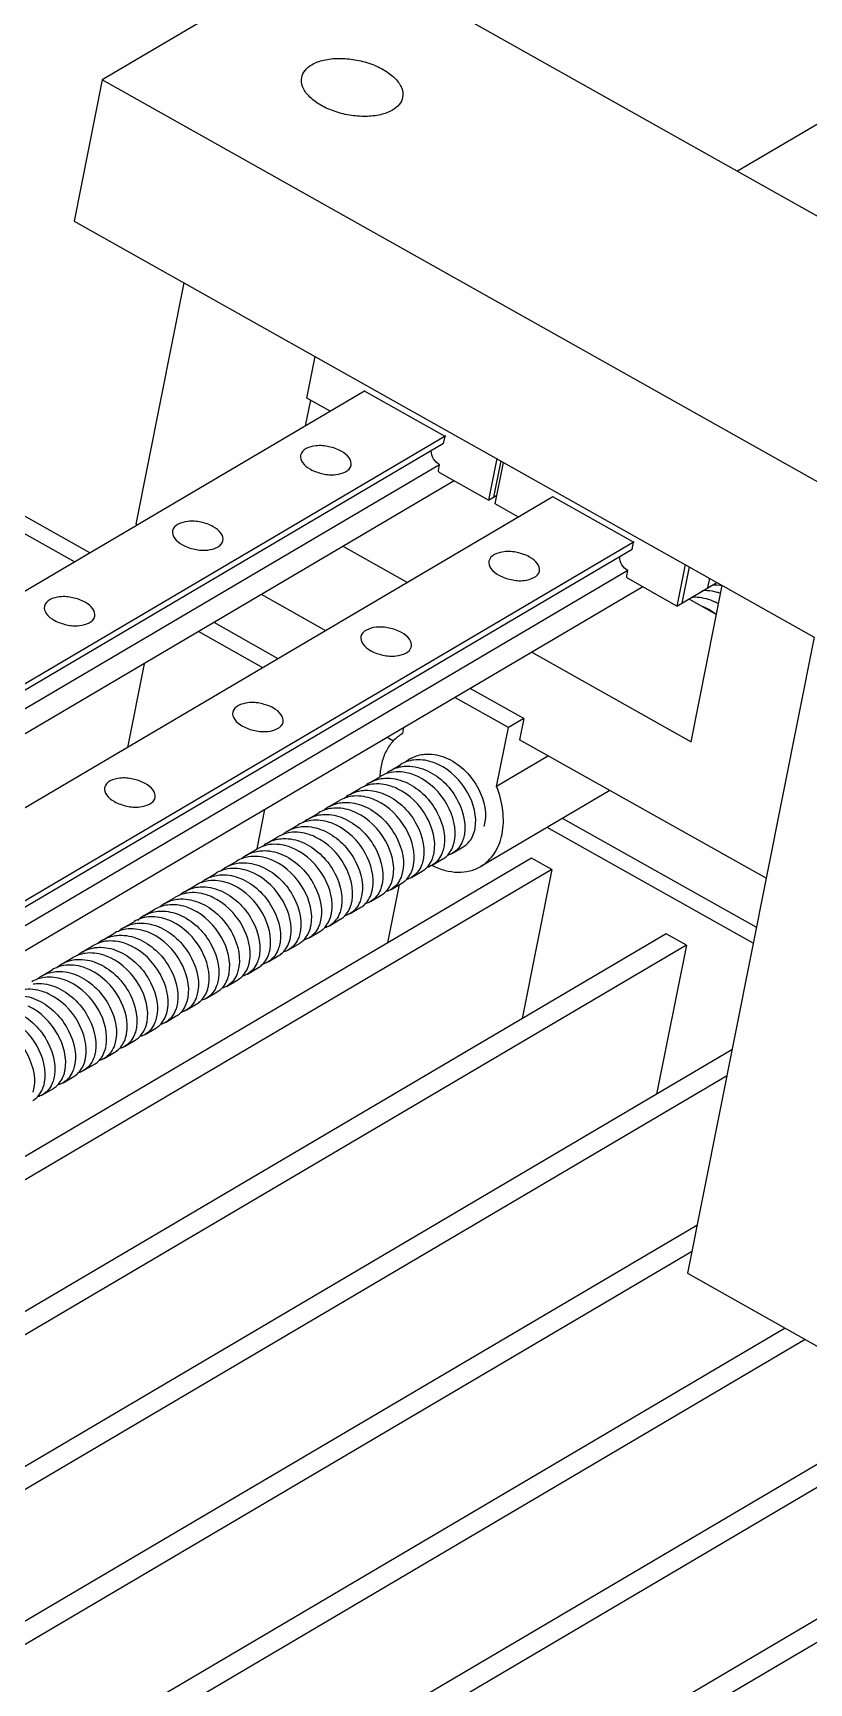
# Model space of a CAD drawing. Header units: inches. Extents: x -8900 to -5053, y -1814 to -15.
# Drawn here: x -5611 to -5497.8, y -384.9 to -144.1 of the extents above; entities that cross this region are included whole.
import ezdxf

# ---------------------------------------------------------------- set-up
doc = ezdxf.new("R2010")
doc.units = ezdxf.units.IN
doc.header["$LTSCALE"] = 2
doc.header["$MEASUREMENT"] = 0
doc.layers.add('02___PRT_ALL_AXES', color=7, linetype='Continuous')

msp = doc.modelspace()

# ---------------------------------------------------------------- linework, layer by layer
at = {"color": 7, "linetype": 'Continuous'}
for p, q in [((-5379.87, -88.6), (-5508.25, -164.29)), ((-5602.68, -219.96), (-5782.16, -119.02)), ((-5604.92, -221.28), (-5781.46, -122)), ((-5567.24, -131.11), (-5600.87, -150.94)), ((-5567.24, -131.11), (-5439.74, -202.82)), ((-5600.87, -150.94), (-5604.98, -171.57)), ((-5473.37, -222.65), (-5600.87, -150.94)), ((-5604.98, -171.57), (-5497.09, -232.25)), ((-5595.94, -215.79), (-5588.94, -180.59)), ((-5571.04, -197.39), (-5569.84, -191.33)), ((-5562.66, -196.37), (-5731.08, -295.67)), ((-5567.64, -199.3), (-5571.04, -197.39)), ((-5550.89, -202.99), (-5562.66, -196.37)), ((-5570.53, -197.68), (-5571.28, -201.45)), ((-5551.1, -204.02), (-5719.52, -303.32)), ((-5550.76, -202.91), (-5719.31, -302.29)), ((-5551.1, -204.02), (-5550.89, -202.99)), ((-5543.36, -206.22), (-5544.56, -212.28)), ((-5542.76, -206.56), (-5543.81, -211.84)), ((-5543.58, -212.83), (-5542.38, -206.78)), ((-5551.71, -207.11), (-5720.13, -306.41)), ((-5551.87, -207.89), (-5551.71, -207.11)), ((-5544.56, -212.28), (-5551.67, -208.28)), ((-5549.55, -209.48), (-5720.95, -310.54)), ((-5535.2, -211.81), (-5703.62, -311.11)), ((-5544.56, -212.28), (-5543.33, -211.55)), ((-5523.43, -218.43), (-5535.2, -211.81)), ((-5540.18, -214.75), (-5543.58, -212.83)), ((-5595.76, -215.89), (-5595.94, -215.79)), ((-5523.3, -218.36), (-5691.85, -317.73)), ((-5565.72, -219.02), (-5556.35, -224.29)), ((-5523.63, -219.46), (-5523.43, -218.43)), ((-5523.63, -219.46), (-5692.05, -318.76)), ((-5524.25, -222.56), (-5692.67, -321.86)), ((-5524.4, -223.33), (-5524.25, -222.56)), ((-5517.1, -227.73), (-5524.21, -223.73)), ((-5515.89, -221.67), (-5517.1, -227.73)), ((-5515.3, -222), (-5516.35, -227.29)), ((-5512.33, -223.67), (-5512.62, -225.08)), ((-5522.08, -224.92), (-5693.49, -325.99)), ((-5568.3, -231.33), (-5577.67, -226.06)), ((-5517.1, -227.73), (-5511.25, -224.28)), ((-5515.02, -247.53), (-5510.48, -224.72)), ((-5515.34, -226.69), (-5511.32, -228.95)), ((-5575.22, -235.41), (-5584.58, -230.14)), ((-5577.46, -236.73), (-5586.83, -231.46)), ((-5497.09, -232.25), (-5515.56, -325.09)), ((-5538.26, -234.46), (-5515.02, -247.53)), ((-5594.79, -236.15), (-5597.22, -248.38)), ((-5539.42, -244.13), (-5547.22, -239.75)), ((-5539.42, -244.13), (-5541.66, -245.45)), ((-5539.42, -244.13), (-5540.04, -247.23)), ((-5558.42, -247.43), (-5559.36, -246.9)), ((-5556.97, -245.67), (-5557.12, -245.58)), ((-5504.09, -267.44), (-5540.04, -247.23)), ((-5577.21, -257.42), (-5578.35, -263.15)), ((-5505.52, -274.6), (-5533.79, -258.71)), ((-5505.98, -276.93), (-5536.03, -260.03)), ((-5538.27, -264.5), (-5672.96, -343.92)), ((-5535.32, -266.16), (-5538.27, -264.5)), ((-5535.32, -266.16), (-5673.73, -347.76)), ((-5535.32, -266.16), (-5539.65, -287.92)), ((-5557.58, -268.38), (-5559.27, -276.89)), ((-5518.65, -275.54), (-5678.06, -369.52)), ((-5515.71, -277.19), (-5518.65, -275.54)), ((-5515.71, -277.19), (-5678.82, -373.36)), ((-5515.71, -277.19), (-5520.04, -298.95)), ((-5606.77, -279.97), (-5606.74, -279.95)), ((-5509.08, -292.49), (-5683.15, -395.13)), ((-5509.84, -296.33), (-5683.92, -398.97)), ((-5440.19, -319.66), (-5698.44, -471.93)), ((-5514.17, -318.09), (-5688.25, -420.73)), ((-5437.24, -321.32), (-5699.2, -475.77)), ((-5514.94, -321.93), (-5689.01, -424.57)), ((-5515.56, -325.09), (-5495.95, -336.12)), ((-5420.57, -330.7), (-5695.07, -492.54)), ((-5501.31, -333.1), (-5693.34, -446.33)), ((-5417.63, -332.35), (-5692.12, -494.19)), ((-5498.37, -334.76), (-5694.11, -450.17))]:
    msp.add_line(p, q, dxfattribs=at)
for centre, radius, start, end in [((-5512.93, -231.11), 5.63, 87.0067, 94.7342), ((-5516.43, -235.1), 7.93, 64.5322, 66.319), ((-5516.67, -235.58), 8.46, 58.5334, 64.4809), ((-5517.09, -236.27), 9.27, 51.5679, 58.5372), ((-5515.2, -234.65), 8.36, 59.8954, 64.5017), ((-5553.5, -254.11), 4.78, 120.5739, 131.0447), ((-5556.5, -255.85), 4.75, 120.5643, 130.0262), ((-5559.47, -257.63), 4.78, 120.5731, 131.593), ((-5559.38, -258), 5.16, 98.5344, 99.4088), ((-5565.45, -261.16), 4.78, 120.5754, 131.0448), ((-5562.46, -259.39), 4.78, 120.578, 131.0462), ((-5568.44, -262.92), 4.78, 120.5698, 131.0941), ((-5574.42, -266.44), 4.78, 120.5768, 131.0491), ((-5571.43, -264.68), 4.78, 120.5811, 131.0429), ((-5554.46, -261.07), 5.02, 343.5339, 349.6111), ((-5551.47, -259.3), 5.03, 343.5524, 349.7263), ((-5577.41, -268.2), 4.77, 120.5815, 131.3075), ((-5557.49, -262.82), 5.07, 344.2628, 349.7915), ((-5580.4, -269.96), 4.77, 120.5631, 130.7903), ((-5560.44, -264.59), 5.03, 343.6267, 349.7351), ((-5586.38, -273.49), 4.78, 120.5854, 131.4619), ((-5583.39, -271.73), 4.78, 120.5765, 131.0539), ((-5566.39, -268.12), 5, 343.0497, 349.5861), ((-5563.44, -266.35), 5.04, 343.8072, 349.6775), ((-5589.36, -275.26), 4.78, 120.5613, 131.0309), ((-5569.42, -269.88), 5.04, 343.7071, 349.7442), ((-5595.25, -279.15), 5.16, 98.5976, 99.4202), ((-5592.31, -277.07), 4.85, 131.2437, 134.083), ((-5592.36, -277.01), 4.77, 120.596, 131.2477), ((-5575.36, -273.41), 5, 343.0198, 349.5893), ((-5572.42, -271.63), 5.05, 344.0573, 349.7434), ((-5598.33, -280.54), 4.78, 120.567, 131.0379), ((-5595.34, -278.78), 4.78, 120.5856, 131.6154), ((-5578.41, -275.16), 5.06, 344.1768, 349.7908), ((-5601.32, -282.3), 4.78, 120.5917, 131.5286), ((-5601.23, -282.68), 5.16, 98.4223, 99.3903), ((-5581.4, -276.92), 5.07, 344.2829, 349.8082), ((-5604.31, -284.06), 4.77, 120.9365, 130.9418), ((-5587.36, -280.45), 5.05, 343.9876, 349.7435), ((-5584.35, -278.69), 5.03, 343.591, 349.6458), ((-5607.3, -285.83), 4.78, 120.5721, 131.0432), ((-5590.35, -282.21), 5.05, 344.0365, 349.7852), ((-5593.32, -283.98), 5.03, 343.5411, 349.6307), ((-5599.27, -287.51), 5, 343.1287, 349.5208), ((-5596.32, -285.73), 5.04, 343.8833, 349.719), ((-5602.26, -289.27), 5.01, 343.1316, 349.577), ((-5608.25, -292.79), 5.02, 343.426, 349.5862), ((-5605.27, -291.03), 5.03, 343.5259, 349.7231), ((-5611.23, -294.56), 5, 343.0956, 349.5812), ((-5614.26, -296.31), 5.05, 343.9824, 349.7201)]:
    msp.add_arc(centre, radius, start, end, dxfattribs=at)
for points, knots in [([(-5551.71, -207.11), (-5552.07, -206.91), (-5552.65, -206.3), (-5552.91, -205.48), (-5552.91, -205.08)], [0, 0, 0, 0, 0.50022, 1, 1, 1, 1]), ([(-5551.67, -208.28), (-5551.74, -208.24), (-5551.85, -208.12), (-5551.88, -207.96), (-5551.87, -207.89)], [0, 0, 0, 0, 0.509778, 1, 1, 1, 1]), ([(-5524.25, -222.56), (-5524.6, -222.36), (-5525.19, -221.74), (-5525.44, -220.93), (-5525.45, -220.52)], [0, 0, 0, 0, 0.50022, 1, 1, 1, 1]), ([(-5524.21, -223.73), (-5524.28, -223.69), (-5524.39, -223.57), (-5524.42, -223.41), (-5524.4, -223.33)], [0, 0, 0, 0, 0.509778, 1, 1, 1, 1]), ([(-5510.72, -225.89), (-5510.88, -225.83), (-5511.5, -225.63), (-5512.15, -225.51), (-5512.64, -225.49)], [0, 0, 0, 0, 0.257435, 1, 1, 1, 1]), ([(-5514.98, -226.43), (-5514.7, -226.4), (-5513.54, -226.39), (-5512.4, -226.73), (-5511.6, -227.1)], [0, 0, 0, 0, 0.238887, 1, 1, 1, 1]), ([(-5551.88, -250.85), (-5552.18, -250.71), (-5553.32, -250.25), (-5554.61, -250.08), (-5555.51, -250.2)], [0, 0, 0, 0, 0.264472, 1, 1, 1, 1]), ([(-5554.09, -249.37), (-5553.8, -249.33), (-5552.55, -249.26), (-5551.31, -249.61), (-5550.46, -250.01)], [0, 0, 0, 0, 0.238299, 1, 1, 1, 1]), ([(-5550.46, -250.01), (-5548.58, -250.91), (-5545.64, -253.88), (-5544.71, -258.12), (-5545.23, -259.89)], [0, 0, 0, 0, 0.530449, 1, 1, 1, 1]), ([(-5554.87, -252.61), (-5555.19, -252.46), (-5556.42, -251.97), (-5557.81, -251.83), (-5558.76, -252.01)], [0, 0, 0, 0, 0.265671, 1, 1, 1, 1]), ([(-5557.34, -251.17), (-5557.03, -251.11), (-5555.71, -250.99), (-5554.36, -251.34), (-5553.45, -251.78)], [0, 0, 0, 0, 0.23779, 1, 1, 1, 1]), ([(-5549.52, -261.97), (-5549.19, -260.21), (-5550.25, -256.26), (-5553.09, -253.46), (-5554.87, -252.61)], [0, 0, 0, 0, 0.475631, 1, 1, 1, 1]), ([(-5553.45, -251.78), (-5551.57, -252.67), (-5548.63, -255.64), (-5547.69, -259.89), (-5548.22, -261.65)], [0, 0, 0, 0, 0.53055, 1, 1, 1, 1]), ([(-5546.52, -260.2), (-5546.2, -258.44), (-5547.26, -254.49), (-5550.1, -251.7), (-5551.88, -250.85)], [0, 0, 0, 0, 0.475817, 1, 1, 1, 1]), ([(-5563.06, -254.65), (-5562.77, -254.61), (-5561.52, -254.55), (-5560.28, -254.9), (-5559.43, -255.3)], [0, 0, 0, 0, 0.23829, 1, 1, 1, 1]), ([(-5557.86, -254.38), (-5558.16, -254.23), (-5559.33, -253.76), (-5560.65, -253.6), (-5561.57, -253.74)], [0, 0, 0, 0, 0.264833, 1, 1, 1, 1]), ([(-5560.15, -252.9), (-5559.85, -252.86), (-5558.58, -252.78), (-5557.31, -253.12), (-5556.44, -253.54)], [0, 0, 0, 0, 0.238122, 1, 1, 1, 1]), ([(-5552.5, -263.72), (-5552.18, -261.96), (-5553.24, -258.01), (-5556.08, -255.22), (-5557.86, -254.38)], [0, 0, 0, 0, 0.475831, 1, 1, 1, 1]), ([(-5556.44, -253.54), (-5554.57, -254.43), (-5551.64, -257.38), (-5550.69, -261.59), (-5551.19, -263.36)], [0, 0, 0, 0, 0.529786, 1, 1, 1, 1]), ([(-5563.84, -257.9), (-5564.13, -257.76), (-5565.28, -257.29), (-5566.57, -257.13), (-5567.47, -257.25)], [0, 0, 0, 0, 0.264502, 1, 1, 1, 1]), ([(-5566.05, -256.42), (-5565.76, -256.38), (-5564.51, -256.31), (-5563.27, -256.66), (-5562.42, -257.06)], [0, 0, 0, 0, 0.23828, 1, 1, 1, 1]), ([(-5560.85, -256.14), (-5561.14, -256), (-5562.29, -255.53), (-5563.58, -255.37), (-5564.48, -255.49)], [0, 0, 0, 0, 0.264498, 1, 1, 1, 1]), ([(-5562.42, -257.06), (-5560.54, -257.96), (-5557.61, -260.92), (-5556.66, -265.15), (-5557.18, -266.92)], [0, 0, 0, 0, 0.530256, 1, 1, 1, 1]), ([(-5555.49, -265.49), (-5555.17, -263.73), (-5556.23, -259.78), (-5559.07, -256.99), (-5560.85, -256.14)], [0, 0, 0, 0, 0.475817, 1, 1, 1, 1]), ([(-5559.43, -255.3), (-5557.55, -256.2), (-5554.61, -259.16), (-5553.67, -263.4), (-5554.2, -265.17)], [0, 0, 0, 0, 0.530383, 1, 1, 1, 1]), ([(-5572.04, -259.94), (-5571.75, -259.9), (-5570.5, -259.84), (-5569.25, -260.18), (-5568.39, -260.59)], [0, 0, 0, 0, 0.238272, 1, 1, 1, 1]), ([(-5566.82, -259.66), (-5567.12, -259.52), (-5568.25, -259.06), (-5569.52, -258.9), (-5570.41, -259.01)], [0, 0, 0, 0, 0.264282, 1, 1, 1, 1]), ([(-5568.99, -258.17), (-5568.7, -258.13), (-5567.47, -258.08), (-5566.25, -258.43), (-5565.41, -258.83)], [0, 0, 0, 0, 0.238387, 1, 1, 1, 1]), ([(-5561.47, -269.03), (-5561.15, -267.26), (-5562.2, -263.31), (-5565.04, -260.51), (-5566.82, -259.66)], [0, 0, 0, 0, 0.475677, 1, 1, 1, 1]), ([(-5565.41, -258.83), (-5563.52, -259.73), (-5560.57, -262.71), (-5559.65, -266.98), (-5560.19, -268.74)], [0, 0, 0, 0, 0.530965, 1, 1, 1, 1]), ([(-5558.48, -267.25), (-5558.16, -265.49), (-5559.22, -261.54), (-5562.06, -258.75), (-5563.84, -257.9)], [0, 0, 0, 0, 0.475714, 1, 1, 1, 1]), ([(-5575.02, -261.7), (-5574.72, -261.66), (-5573.48, -261.6), (-5572.24, -261.94), (-5571.38, -262.35)], [0, 0, 0, 0, 0.238279, 1, 1, 1, 1]), ([(-5569.81, -261.43), (-5570.11, -261.28), (-5571.26, -260.82), (-5572.55, -260.65), (-5573.46, -260.78)], [0, 0, 0, 0, 0.264545, 1, 1, 1, 1]), ([(-5571.38, -262.35), (-5569.51, -263.24), (-5566.58, -266.2), (-5565.63, -270.42), (-5566.14, -272.18)], [0, 0, 0, 0, 0.529986, 1, 1, 1, 1]), ([(-5564.46, -270.77), (-5564.14, -269.01), (-5565.2, -265.07), (-5568.03, -262.27), (-5569.81, -261.43)], [0, 0, 0, 0, 0.47582, 1, 1, 1, 1]), ([(-5568.39, -260.59), (-5566.52, -261.48), (-5563.58, -264.45), (-5562.64, -268.68), (-5563.16, -270.45)], [0, 0, 0, 0, 0.530309, 1, 1, 1, 1]), ([(-5548.22, -261.65), (-5548.26, -261.78), (-5548.42, -262.25), (-5548.66, -262.7), (-5548.89, -262.99)], [0, 0, 0, 0, 0.261057, 1, 1, 1, 1]), ([(-5548.23, -262.87), (-5548.05, -262.76), (-5547.32, -262.22), (-5546.84, -261.38), (-5546.65, -260.73)], [0, 0, 0, 0, 0.23978, 1, 1, 1, 1]), ([(-5575.79, -264.95), (-5576.1, -264.8), (-5577.28, -264.33), (-5578.61, -264.17), (-5579.54, -264.32)], [0, 0, 0, 0, 0.265015, 1, 1, 1, 1]), ([(-5578.16, -263.49), (-5577.85, -263.44), (-5576.56, -263.34), (-5575.26, -263.69), (-5574.37, -264.11)], [0, 0, 0, 0, 0.237989, 1, 1, 1, 1]), ([(-5572.8, -263.19), (-5573.1, -263.05), (-5574.25, -262.58), (-5575.53, -262.42), (-5576.44, -262.54)], [0, 0, 0, 0, 0.264503, 1, 1, 1, 1]), ([(-5574.37, -264.11), (-5572.48, -265.01), (-5569.54, -267.99), (-5568.61, -272.26), (-5569.16, -274.03)], [0, 0, 0, 0, 0.530992, 1, 1, 1, 1]), ([(-5567.45, -272.53), (-5567.13, -270.77), (-5568.19, -266.83), (-5571.02, -264.04), (-5572.8, -263.19)], [0, 0, 0, 0, 0.475797, 1, 1, 1, 1]), ([(-5554.21, -266.39), (-5554.02, -266.28), (-5553.27, -265.73), (-5552.8, -264.87), (-5552.61, -264.19)], [0, 0, 0, 0, 0.239435, 1, 1, 1, 1]), ([(-5551.19, -263.36), (-5551.23, -263.48), (-5551.38, -263.96), (-5551.62, -264.41), (-5551.84, -264.7)], [0, 0, 0, 0, 0.26113, 1, 1, 1, 1]), ([(-5551.22, -264.63), (-5551.03, -264.52), (-5550.3, -263.99), (-5549.83, -263.15), (-5549.64, -262.49)], [0, 0, 0, 0, 0.239812, 1, 1, 1, 1]), ([(-5583.98, -266.99), (-5583.69, -266.95), (-5582.45, -266.89), (-5581.2, -267.23), (-5580.35, -267.64)], [0, 0, 0, 0, 0.238286, 1, 1, 1, 1]), ([(-5578.78, -266.71), (-5579.09, -266.57), (-5580.28, -266.09), (-5581.63, -265.93), (-5582.56, -266.09)], [0, 0, 0, 0, 0.265164, 1, 1, 1, 1]), ([(-5581.14, -265.25), (-5580.84, -265.2), (-5579.55, -265.1), (-5578.25, -265.45), (-5577.36, -265.88)], [0, 0, 0, 0, 0.237964, 1, 1, 1, 1]), ([(-5573.42, -276.05), (-5573.11, -274.29), (-5574.17, -270.35), (-5577, -267.56), (-5578.78, -266.71)], [0, 0, 0, 0, 0.475868, 1, 1, 1, 1]), ([(-5577.36, -265.88), (-5575.49, -266.77), (-5572.56, -269.72), (-5571.61, -273.93), (-5572.12, -275.7)], [0, 0, 0, 0, 0.529839, 1, 1, 1, 1]), ([(-5570.44, -274.31), (-5570.11, -272.55), (-5571.17, -268.6), (-5574.01, -265.8), (-5575.79, -264.95)], [0, 0, 0, 0, 0.475681, 1, 1, 1, 1]), ([(-5557.18, -266.92), (-5557.22, -267.04), (-5557.38, -267.52), (-5557.62, -267.96), (-5557.84, -268.26)], [0, 0, 0, 0, 0.261069, 1, 1, 1, 1]), ([(-5557.2, -268.16), (-5557.01, -268.05), (-5556.28, -267.51), (-5555.81, -266.67), (-5555.61, -266.01)], [0, 0, 0, 0, 0.239746, 1, 1, 1, 1]), ([(-5554.2, -265.17), (-5554.23, -265.3), (-5554.4, -265.79), (-5554.65, -266.24), (-5554.89, -266.54)], [0, 0, 0, 0, 0.261386, 1, 1, 1, 1]), ([(-5584.76, -270.24), (-5585.06, -270.09), (-5586.24, -269.62), (-5587.57, -269.46), (-5588.49, -269.6)], [0, 0, 0, 0, 0.264938, 1, 1, 1, 1]), ([(-5587.12, -268.77), (-5586.82, -268.72), (-5585.53, -268.63), (-5584.23, -268.98), (-5583.34, -269.4)], [0, 0, 0, 0, 0.237983, 1, 1, 1, 1]), ([(-5581.77, -268.47), (-5582.07, -268.33), (-5583.21, -267.87), (-5584.5, -267.7), (-5585.4, -267.83)], [0, 0, 0, 0, 0.26449, 1, 1, 1, 1]), ([(-5583.34, -269.4), (-5581.46, -270.3), (-5578.52, -273.26), (-5577.59, -277.5), (-5578.11, -279.27)], [0, 0, 0, 0, 0.530455, 1, 1, 1, 1]), ([(-5576.41, -277.81), (-5576.1, -276.06), (-5577.16, -272.11), (-5579.99, -269.32), (-5581.77, -268.47)], [0, 0, 0, 0, 0.475878, 1, 1, 1, 1]), ([(-5580.35, -267.64), (-5578.48, -268.53), (-5575.56, -271.47), (-5574.6, -275.69), (-5575.1, -277.45)], [0, 0, 0, 0, 0.52974, 1, 1, 1, 1]), ([(-5563.18, -271.68), (-5562.99, -271.57), (-5562.27, -271.05), (-5561.8, -270.22), (-5561.61, -269.58)], [0, 0, 0, 0, 0.240059, 1, 1, 1, 1]), ([(-5560.19, -268.74), (-5560.23, -268.87), (-5560.39, -269.34), (-5560.64, -269.78), (-5560.87, -270.07)], [0, 0, 0, 0, 0.261032, 1, 1, 1, 1]), ([(-5560.19, -269.92), (-5560, -269.81), (-5559.26, -269.27), (-5558.79, -268.42), (-5558.6, -267.76)], [0, 0, 0, 0, 0.239677, 1, 1, 1, 1]), ([(-5587.75, -272), (-5588.04, -271.86), (-5589.19, -271.39), (-5590.48, -271.23), (-5591.38, -271.35)], [0, 0, 0, 0, 0.264485, 1, 1, 1, 1]), ([(-5589.96, -270.51), (-5589.67, -270.47), (-5588.42, -270.41), (-5587.18, -270.76), (-5586.33, -271.16)], [0, 0, 0, 0, 0.238286, 1, 1, 1, 1]), ([(-5582.39, -281.35), (-5582.07, -279.59), (-5583.13, -275.64), (-5585.97, -272.85), (-5587.75, -272)], [0, 0, 0, 0, 0.475817, 1, 1, 1, 1]), ([(-5586.33, -271.16), (-5584.45, -272.05), (-5581.53, -275.01), (-5580.58, -279.23), (-5581.09, -281)], [0, 0, 0, 0, 0.530035, 1, 1, 1, 1]), ([(-5579.41, -279.59), (-5579.08, -277.83), (-5580.14, -273.88), (-5582.98, -271.09), (-5584.76, -270.24)], [0, 0, 0, 0, 0.4757, 1, 1, 1, 1]), ([(-5566.17, -273.44), (-5565.98, -273.33), (-5565.25, -272.79), (-5564.77, -271.95), (-5564.58, -271.29)], [0, 0, 0, 0, 0.239708, 1, 1, 1, 1]), ([(-5563.16, -270.45), (-5563.2, -270.58), (-5563.36, -271.07), (-5563.62, -271.52), (-5563.85, -271.82)], [0, 0, 0, 0, 0.26138, 1, 1, 1, 1]), ([(-5596.02, -274.05), (-5595.72, -274), (-5594.45, -273.92), (-5593.18, -274.27), (-5592.31, -274.69)], [0, 0, 0, 0, 0.23812, 1, 1, 1, 1]), ([(-5590.74, -273.76), (-5591.02, -273.63), (-5592.11, -273.18), (-5593.33, -273), (-5594.2, -273.09)], [0, 0, 0, 0, 0.26369, 1, 1, 1, 1]), ([(-5592.78, -272.26), (-5592.5, -272.23), (-5591.31, -272.2), (-5590.13, -272.54), (-5589.32, -272.92)], [0, 0, 0, 0, 0.238715, 1, 1, 1, 1]), ([(-5585.38, -283.1), (-5585.06, -281.34), (-5586.12, -277.4), (-5588.96, -274.61), (-5590.74, -273.76)], [0, 0, 0, 0, 0.475856, 1, 1, 1, 1]), ([(-5589.32, -272.92), (-5587.44, -273.82), (-5584.52, -276.77), (-5583.57, -280.99), (-5584.08, -282.76)], [0, 0, 0, 0, 0.529983, 1, 1, 1, 1]), ([(-5569.16, -274.03), (-5569.19, -274.16), (-5569.36, -274.63), (-5569.61, -275.08), (-5569.85, -275.37)], [0, 0, 0, 0, 0.2611, 1, 1, 1, 1]), ([(-5569.15, -275.21), (-5568.97, -275.1), (-5568.23, -274.55), (-5567.75, -273.69), (-5567.56, -273.02)], [0, 0, 0, 0, 0.239554, 1, 1, 1, 1]), ([(-5566.14, -272.18), (-5566.18, -272.31), (-5566.33, -272.78), (-5566.57, -273.23), (-5566.8, -273.53)], [0, 0, 0, 0, 0.261072, 1, 1, 1, 1]), ([(-5596.72, -277.29), (-5597.01, -277.15), (-5598.16, -276.68), (-5599.44, -276.52), (-5600.34, -276.64)], [0, 0, 0, 0, 0.264468, 1, 1, 1, 1]), ([(-5598.92, -275.8), (-5598.63, -275.76), (-5597.39, -275.7), (-5596.15, -276.04), (-5595.3, -276.45)], [0, 0, 0, 0, 0.238297, 1, 1, 1, 1]), ([(-5593.73, -275.52), (-5594.03, -275.38), (-5595.2, -274.91), (-5596.52, -274.75), (-5597.44, -274.89)], [0, 0, 0, 0, 0.264854, 1, 1, 1, 1]), ([(-5595.3, -276.45), (-5593.42, -277.34), (-5590.49, -280.3), (-5589.54, -284.53), (-5590.06, -286.3)], [0, 0, 0, 0, 0.530145, 1, 1, 1, 1]), ([(-5588.37, -284.88), (-5588.05, -283.12), (-5589.11, -279.17), (-5591.95, -276.37), (-5593.73, -275.52)], [0, 0, 0, 0, 0.475679, 1, 1, 1, 1]), ([(-5592.31, -274.69), (-5590.43, -275.58), (-5587.49, -278.55), (-5586.55, -282.8), (-5587.08, -284.56)], [0, 0, 0, 0, 0.530511, 1, 1, 1, 1]), ([(-5575.13, -278.73), (-5574.94, -278.62), (-5574.2, -278.07), (-5573.73, -277.21), (-5573.54, -276.54)], [0, 0, 0, 0, 0.239481, 1, 1, 1, 1]), ([(-5572.12, -275.7), (-5572.15, -275.83), (-5572.31, -276.31), (-5572.55, -276.76), (-5572.78, -277.06)], [0, 0, 0, 0, 0.261228, 1, 1, 1, 1]), ([(-5572.14, -276.97), (-5571.96, -276.86), (-5571.24, -276.33), (-5570.77, -275.51), (-5570.57, -274.87)], [0, 0, 0, 0, 0.240065, 1, 1, 1, 1]), ([(-5599.7, -279.05), (-5600.01, -278.91), (-5601.17, -278.43), (-5602.48, -278.27), (-5603.4, -278.41)], [0, 0, 0, 0, 0.264772, 1, 1, 1, 1]), ([(-5601.98, -277.57), (-5601.68, -277.53), (-5600.42, -277.45), (-5599.15, -277.8), (-5598.28, -278.21)], [0, 0, 0, 0, 0.238177, 1, 1, 1, 1]), ([(-5594.35, -288.42), (-5594.02, -286.66), (-5595.08, -282.7), (-5597.92, -279.9), (-5599.7, -279.05)], [0, 0, 0, 0, 0.475516, 1, 1, 1, 1]), ([(-5598.28, -278.21), (-5596.4, -279.11), (-5593.46, -282.09), (-5592.53, -286.35), (-5593.06, -288.12)], [0, 0, 0, 0, 0.530984, 1, 1, 1, 1]), ([(-5591.36, -286.63), (-5591.04, -284.88), (-5592.1, -280.93), (-5594.94, -278.13), (-5596.72, -277.29)], [0, 0, 0, 0, 0.475788, 1, 1, 1, 1]), ([(-5578.12, -280.49), (-5577.93, -280.38), (-5577.19, -279.83), (-5576.71, -278.96), (-5576.52, -278.29)], [0, 0, 0, 0, 0.239444, 1, 1, 1, 1]), ([(-5575.1, -277.45), (-5575.14, -277.58), (-5575.29, -278.05), (-5575.53, -278.5), (-5575.75, -278.79)], [0, 0, 0, 0, 0.261066, 1, 1, 1, 1]), ([(-5607.89, -281.09), (-5607.6, -281.05), (-5606.36, -280.99), (-5605.11, -281.33), (-5604.26, -281.74)], [0, 0, 0, 0, 0.2383, 1, 1, 1, 1]), ([(-5602.69, -280.81), (-5603, -280.66), (-5604.21, -280.18), (-5605.56, -280.03), (-5606.5, -280.19)], [0, 0, 0, 0, 0.265319, 1, 1, 1, 1]), ([(-5605.08, -279.35), (-5604.78, -279.3), (-5603.48, -279.2), (-5602.17, -279.55), (-5601.27, -279.97)], [0, 0, 0, 0, 0.237974, 1, 1, 1, 1]), ([(-5597.34, -290.17), (-5597.01, -288.41), (-5598.07, -284.46), (-5600.91, -281.66), (-5602.69, -280.81)], [0, 0, 0, 0, 0.475658, 1, 1, 1, 1]), ([(-5601.27, -279.97), (-5599.39, -280.87), (-5596.44, -283.85), (-5595.52, -288.12), (-5596.05, -289.88)], [0, 0, 0, 0, 0.530897, 1, 1, 1, 1]), ([(-5581.09, -281), (-5581.12, -281.13), (-5581.28, -281.61), (-5581.53, -282.06), (-5581.76, -282.36)], [0, 0, 0, 0, 0.261203, 1, 1, 1, 1]), ([(-5581.11, -282.26), (-5580.93, -282.15), (-5580.19, -281.61), (-5579.72, -280.77), (-5579.53, -280.11)], [0, 0, 0, 0, 0.239787, 1, 1, 1, 1]), ([(-5578.11, -279.27), (-5578.15, -279.4), (-5578.31, -279.87), (-5578.55, -280.32), (-5578.78, -280.62)], [0, 0, 0, 0, 0.261122, 1, 1, 1, 1]), ([(-5608.67, -284.34), (-5608.97, -284.19), (-5610.15, -283.72), (-5611.47, -283.56), (-5612.39, -283.7)], [0, 0, 0, 0, 0.264885, 1, 1, 1, 1]), ([(-5610.97, -282.86), (-5610.68, -282.82), (-5609.4, -282.73), (-5608.12, -283.08), (-5607.25, -283.5)], [0, 0, 0, 0, 0.238125, 1, 1, 1, 1]), ([(-5605.68, -282.57), (-5605.98, -282.43), (-5607.12, -281.97), (-5608.41, -281.8), (-5609.31, -281.92)], [0, 0, 0, 0, 0.264468, 1, 1, 1, 1]), ([(-5607.25, -283.5), (-5605.37, -284.4), (-5602.43, -287.37), (-5601.5, -291.62), (-5602.02, -293.38)], [0, 0, 0, 0, 0.530666, 1, 1, 1, 1]), ([(-5600.33, -291.92), (-5600.01, -290.16), (-5601.06, -286.22), (-5603.9, -283.42), (-5605.68, -282.57)], [0, 0, 0, 0, 0.475818, 1, 1, 1, 1]), ([(-5604.26, -281.74), (-5602.38, -282.63), (-5599.45, -285.6), (-5598.51, -289.85), (-5599.03, -291.61)], [0, 0, 0, 0, 0.530472, 1, 1, 1, 1]), ([(-5587.09, -285.78), (-5586.9, -285.67), (-5586.16, -285.12), (-5585.69, -284.27), (-5585.5, -283.6)], [0, 0, 0, 0, 0.239549, 1, 1, 1, 1]), ([(-5584.08, -282.76), (-5584.11, -282.89), (-5584.27, -283.37), (-5584.52, -283.83), (-5584.75, -284.13)], [0, 0, 0, 0, 0.261337, 1, 1, 1, 1]), ([(-5584.1, -284.02), (-5583.91, -283.91), (-5583.17, -283.36), (-5582.7, -282.51), (-5582.51, -281.84)], [0, 0, 0, 0, 0.23958, 1, 1, 1, 1]), ([(-5613.88, -284.61), (-5613.59, -284.57), (-5612.34, -284.51), (-5611.1, -284.85), (-5610.24, -285.26)], [0, 0, 0, 0, 0.238259, 1, 1, 1, 1]), ([(-5606.31, -295.46), (-5605.98, -293.7), (-5607.04, -289.75), (-5609.88, -286.95), (-5611.66, -286.1)], [0, 0, 0, 0, 0.475667, 1, 1, 1, 1]), ([(-5610.24, -285.26), (-5608.35, -286.16), (-5605.41, -289.14), (-5604.48, -293.41), (-5605.02, -295.17)], [0, 0, 0, 0, 0.530926, 1, 1, 1, 1]), ([(-5603.32, -293.7), (-5602.99, -291.94), (-5604.05, -287.98), (-5606.89, -285.18), (-5608.67, -284.34)], [0, 0, 0, 0, 0.475599, 1, 1, 1, 1]), ([(-5590.06, -286.3), (-5590.09, -286.42), (-5590.25, -286.9), (-5590.5, -287.35), (-5590.73, -287.65)], [0, 0, 0, 0, 0.261186, 1, 1, 1, 1]), ([(-5590.08, -287.54), (-5589.89, -287.43), (-5589.16, -286.9), (-5588.69, -286.06), (-5588.5, -285.4)], [0, 0, 0, 0, 0.23981, 1, 1, 1, 1]), ([(-5587.08, -284.56), (-5587.11, -284.69), (-5587.28, -285.17), (-5587.52, -285.62), (-5587.75, -285.91)], [0, 0, 0, 0, 0.261127, 1, 1, 1, 1]), ([(-5616.22, -288.79), (-5614.34, -289.68), (-5611.41, -292.64), (-5610.47, -296.88), (-5610.98, -298.65)], [0, 0, 0, 0, 0.530363, 1, 1, 1, 1]), ([(-5609.29, -297.21), (-5608.97, -295.45), (-5610.03, -291.5), (-5612.87, -288.71), (-5614.65, -287.86)], [0, 0, 0, 0, 0.475747, 1, 1, 1, 1]), ([(-5613.23, -287.02), (-5611.36, -287.92), (-5608.43, -290.87), (-5607.48, -295.1), (-5607.99, -296.86)], [0, 0, 0, 0, 0.530084, 1, 1, 1, 1]), ([(-5593.06, -288.12), (-5593.1, -288.25), (-5593.27, -288.72), (-5593.52, -289.16), (-5593.75, -289.45)], [0, 0, 0, 0, 0.261027, 1, 1, 1, 1]), ([(-5593.07, -289.31), (-5592.88, -289.2), (-5592.14, -288.65), (-5591.67, -287.8), (-5591.48, -287.13)], [0, 0, 0, 0, 0.239636, 1, 1, 1, 1]), ([(-5599.05, -292.83), (-5598.86, -292.72), (-5598.14, -292.19), (-5597.67, -291.37), (-5597.47, -290.72)], [0, 0, 0, 0, 0.24003, 1, 1, 1, 1]), ([(-5596.05, -289.88), (-5596.09, -290.01), (-5596.26, -290.48), (-5596.5, -290.92), (-5596.73, -291.21)], [0, 0, 0, 0, 0.260951, 1, 1, 1, 1]), ([(-5596.06, -291.07), (-5595.87, -290.96), (-5595.15, -290.43), (-5594.68, -289.6), (-5594.48, -288.96)], [0, 0, 0, 0, 0.240011, 1, 1, 1, 1]), ([(-5602.02, -293.38), (-5602.06, -293.51), (-5602.22, -293.98), (-5602.47, -294.43), (-5602.7, -294.72)], [0, 0, 0, 0, 0.26105, 1, 1, 1, 1]), ([(-5602.04, -294.59), (-5601.85, -294.48), (-5601.12, -293.95), (-5600.65, -293.11), (-5600.45, -292.45)], [0, 0, 0, 0, 0.239792, 1, 1, 1, 1]), ([(-5599.03, -291.61), (-5599.07, -291.74), (-5599.24, -292.23), (-5599.49, -292.69), (-5599.73, -292.98)], [0, 0, 0, 0, 0.261388, 1, 1, 1, 1]), ([(-5608.01, -298.12), (-5607.83, -298.01), (-5607.11, -297.48), (-5606.64, -296.66), (-5606.44, -296.01)], [0, 0, 0, 0, 0.240045, 1, 1, 1, 1]), ([(-5605.02, -295.17), (-5605.06, -295.3), (-5605.22, -295.77), (-5605.47, -296.21), (-5605.7, -296.5)], [0, 0, 0, 0, 0.260971, 1, 1, 1, 1]), ([(-5605.02, -296.35), (-5604.84, -296.24), (-5604.11, -295.71), (-5603.64, -294.87), (-5603.44, -294.22)], [0, 0, 0, 0, 0.239865, 1, 1, 1, 1]), ([(-5611, -299.88), (-5610.81, -299.77), (-5610.07, -299.22), (-5609.6, -298.37), (-5609.41, -297.7)], [0, 0, 0, 0, 0.239577, 1, 1, 1, 1]), ([(-5607.99, -296.86), (-5608.03, -296.99), (-5608.18, -297.46), (-5608.42, -297.91), (-5608.65, -298.21)], [0, 0, 0, 0, 0.26109, 1, 1, 1, 1])]:
    msp.add_open_spline(points, degree=3, knots=knots, dxfattribs=at)
for points in [[(-5511.98, -224.66), (-5511.48, -224.62), (-5510.97, -224.65), (-5510.48, -224.74)], [(-5555.51, -250.2), (-5556.15, -250.29), (-5556.79, -250.5), (-5557.35, -250.83)], [(-5555.93, -249.99), (-5555.37, -249.66), (-5554.73, -249.45), (-5554.09, -249.37)], [(-5558.76, -252.01), (-5559.31, -252.11), (-5559.85, -252.31), (-5560.34, -252.59)], [(-5558.92, -251.76), (-5558.43, -251.47), (-5557.89, -251.27), (-5557.34, -251.17)], [(-5564.89, -255.28), (-5564.34, -254.95), (-5563.7, -254.74), (-5563.06, -254.65)], [(-5561.57, -253.74), (-5562.18, -253.83), (-5562.79, -254.04), (-5563.32, -254.36)], [(-5561.9, -253.52), (-5561.39, -253.22), (-5560.81, -253.01), (-5560.22, -252.91)], [(-5567.47, -257.25), (-5568.11, -257.34), (-5568.75, -257.55), (-5569.3, -257.88)], [(-5567.88, -257.04), (-5567.33, -256.72), (-5566.69, -256.5), (-5566.05, -256.42)], [(-5564.48, -255.49), (-5565.12, -255.58), (-5565.76, -255.79), (-5566.31, -256.12)], [(-5573.86, -260.57), (-5573.31, -260.24), (-5572.68, -260.03), (-5572.04, -259.94)], [(-5570.41, -259.01), (-5571.07, -259.09), (-5571.72, -259.31), (-5572.29, -259.64)], [(-5570.87, -258.81), (-5570.3, -258.47), (-5569.65, -258.25), (-5568.99, -258.17)], [(-5576.85, -262.33), (-5576.29, -262), (-5575.66, -261.79), (-5575.02, -261.7)], [(-5573.46, -260.78), (-5574.1, -260.87), (-5574.73, -261.08), (-5575.28, -261.41)], [(-5579.54, -264.32), (-5580.14, -264.41), (-5580.74, -264.62), (-5581.26, -264.93)], [(-5579.84, -264.09), (-5579.33, -263.79), (-5578.74, -263.58), (-5578.16, -263.49)], [(-5576.44, -262.54), (-5577.08, -262.63), (-5577.71, -262.84), (-5578.27, -263.17)], [(-5551.84, -264.7), (-5552.1, -265.04), (-5552.42, -265.34), (-5552.79, -265.56)], [(-5549.8, -263.8), (-5550.02, -263.93), (-5550.27, -264.03), (-5550.51, -264.11)], [(-5548.89, -262.99), (-5549.14, -263.31), (-5549.45, -263.59), (-5549.8, -263.8)], [(-5585.82, -267.62), (-5585.26, -267.29), (-5584.62, -267.08), (-5583.98, -266.99)], [(-5582.56, -266.09), (-5583.15, -266.18), (-5583.73, -266.39), (-5584.25, -266.69)], [(-5582.83, -265.85), (-5582.31, -265.55), (-5581.73, -265.35), (-5581.14, -265.25)], [(-5554.89, -266.54), (-5555.14, -266.85), (-5555.44, -267.12), (-5555.78, -267.32)], [(-5552.79, -265.56), (-5553.01, -265.69), (-5553.25, -265.79), (-5553.5, -265.87)], [(-5588.49, -269.6), (-5589.1, -269.7), (-5589.7, -269.91), (-5590.23, -270.22)], [(-5588.81, -269.38), (-5588.29, -269.08), (-5587.71, -268.87), (-5587.12, -268.77)], [(-5585.4, -267.83), (-5586.04, -267.91), (-5586.68, -268.13), (-5587.24, -268.45)], [(-5558.77, -269.08), (-5558.98, -269.21), (-5559.21, -269.31), (-5559.45, -269.38)], [(-5557.84, -268.26), (-5558.09, -268.59), (-5558.41, -268.87), (-5558.77, -269.08)], [(-5555.78, -267.32), (-5556, -267.45), (-5556.24, -267.56), (-5556.49, -267.63)], [(-5591.38, -271.35), (-5592.02, -271.44), (-5592.66, -271.65), (-5593.21, -271.98)], [(-5591.79, -271.14), (-5591.24, -270.81), (-5590.6, -270.6), (-5589.96, -270.51)], [(-5563.85, -271.82), (-5564.1, -272.13), (-5564.41, -272.41), (-5564.75, -272.61)], [(-5561.76, -270.85), (-5561.98, -270.98), (-5562.22, -271.08), (-5562.47, -271.15)], [(-5560.87, -270.07), (-5561.12, -270.38), (-5561.42, -270.65), (-5561.76, -270.85)], [(-5597.77, -274.67), (-5597.26, -274.36), (-5596.68, -274.16), (-5596.09, -274.06)], [(-5594.2, -273.09), (-5594.9, -273.16), (-5595.6, -273.38), (-5596.21, -273.74)], [(-5594.79, -272.91), (-5594.18, -272.55), (-5593.48, -272.33), (-5592.78, -272.26)], [(-5567.73, -274.37), (-5567.95, -274.5), (-5568.19, -274.6), (-5568.43, -274.67)], [(-5566.8, -273.53), (-5567.05, -273.86), (-5567.37, -274.16), (-5567.73, -274.37)], [(-5564.75, -272.61), (-5564.97, -272.74), (-5565.21, -272.84), (-5565.46, -272.92)], [(-5600.34, -276.64), (-5600.98, -276.72), (-5601.62, -276.94), (-5602.18, -277.27)], [(-5600.76, -276.43), (-5600.2, -276.1), (-5599.56, -275.89), (-5598.92, -275.8)], [(-5597.44, -274.89), (-5598.05, -274.98), (-5598.66, -275.19), (-5599.19, -275.5)], [(-5570.72, -276.13), (-5570.95, -276.26), (-5571.18, -276.37), (-5571.43, -276.44)], [(-5569.85, -275.37), (-5570.09, -275.67), (-5570.39, -275.94), (-5570.72, -276.13)], [(-5603.4, -278.41), (-5604.02, -278.5), (-5604.63, -278.71), (-5605.17, -279.03)], [(-5603.75, -278.19), (-5603.24, -277.89), (-5602.66, -277.68), (-5602.07, -277.59)], [(-5575.75, -278.79), (-5576, -279.14), (-5576.33, -279.44), (-5576.7, -279.66)], [(-5573.71, -277.89), (-5573.93, -278.02), (-5574.17, -278.13), (-5574.41, -278.2)], [(-5572.78, -277.06), (-5573.03, -277.39), (-5573.35, -277.68), (-5573.71, -277.89)], [(-5609.73, -281.72), (-5609.17, -281.39), (-5608.53, -281.17), (-5607.89, -281.09)], [(-5606.5, -280.19), (-5607.08, -280.29), (-5607.65, -280.49), (-5608.16, -280.79)], [(-5606.74, -279.95), (-5606.23, -279.66), (-5605.66, -279.45), (-5605.08, -279.35)], [(-5579.69, -281.42), (-5579.92, -281.55), (-5580.16, -281.66), (-5580.41, -281.73)], [(-5578.78, -280.62), (-5579.03, -280.93), (-5579.34, -281.21), (-5579.69, -281.42)], [(-5576.7, -279.66), (-5576.92, -279.79), (-5577.16, -279.89), (-5577.41, -279.96)], [(-5609.31, -281.92), (-5609.95, -282.01), (-5610.59, -282.22), (-5611.15, -282.55)], [(-5582.68, -283.18), (-5582.91, -283.32), (-5583.15, -283.42), (-5583.41, -283.49)], [(-5581.76, -282.36), (-5582.01, -282.68), (-5582.33, -282.97), (-5582.68, -283.18)], [(-5587.75, -285.91), (-5588, -286.22), (-5588.31, -286.5), (-5588.66, -286.71)], [(-5585.67, -284.94), (-5585.89, -285.08), (-5586.14, -285.18), (-5586.39, -285.25)], [(-5584.75, -284.13), (-5585, -284.45), (-5585.32, -284.74), (-5585.67, -284.94)], [(-5591.65, -288.47), (-5591.87, -288.6), (-5592.12, -288.71), (-5592.37, -288.78)], [(-5590.73, -287.65), (-5590.98, -287.98), (-5591.29, -288.26), (-5591.65, -288.47)], [(-5588.66, -286.71), (-5588.88, -286.84), (-5589.12, -286.94), (-5589.37, -287.02)], [(-5596.73, -291.21), (-5596.98, -291.52), (-5597.28, -291.79), (-5597.63, -291.99)], [(-5594.64, -290.23), (-5594.86, -290.36), (-5595.1, -290.46), (-5595.34, -290.54)], [(-5593.75, -289.45), (-5593.99, -289.76), (-5594.3, -290.03), (-5594.64, -290.23)], [(-5599.73, -292.98), (-5599.98, -293.29), (-5600.28, -293.56), (-5600.62, -293.76)], [(-5597.63, -291.99), (-5597.85, -292.12), (-5598.09, -292.23), (-5598.34, -292.3)], [(-5603.6, -295.52), (-5603.83, -295.65), (-5604.07, -295.75), (-5604.32, -295.83)], [(-5602.7, -294.72), (-5602.95, -295.04), (-5603.26, -295.31), (-5603.6, -295.52)], [(-5600.62, -293.76), (-5600.84, -293.89), (-5601.08, -293.99), (-5601.33, -294.06)], [(-5608.65, -298.21), (-5608.9, -298.54), (-5609.22, -298.83), (-5609.58, -299.04)], [(-5606.59, -297.28), (-5606.82, -297.41), (-5607.06, -297.52), (-5607.3, -297.59)], [(-5605.7, -296.5), (-5605.95, -296.81), (-5606.25, -297.08), (-5606.59, -297.28)], [(-5609.58, -299.04), (-5609.8, -299.17), (-5610.04, -299.27), (-5610.28, -299.35)]]:
    msp.add_open_spline(points, degree=3, dxfattribs=at)
at = {"layer": '02___PRT_ALL_AXES', "color": 7, "linetype": 'Continuous'}
for p, q in [((-5541.66, -245.45), (-5549.46, -241.07)), ((-5556.94, -245.47), (-5557.11, -246.34)), ((-5543.38, -254.06), (-5541.66, -245.45)), ((-5557.11, -246.34), (-5557.12, -246.34)), ((-5535.82, -249.6), (-5543.38, -254.06)), ((-5561.9, -253.52), (-5560.33, -252.59)), ((-5558.91, -251.76), (-5557.35, -250.83)), ((-5564.89, -255.28), (-5563.32, -254.36)), ((-5526.87, -254.63), (-5545.69, -265.73)), ((-5567.88, -257.04), (-5566.31, -256.12)), ((-5573.86, -260.57), (-5572.29, -259.64)), ((-5570.87, -258.81), (-5569.3, -257.88)), ((-5576.85, -262.33), (-5575.28, -261.4)), ((-5579.84, -264.09), (-5578.27, -263.17)), ((-5552.79, -265.56), (-5551.22, -264.63)), ((-5549.8, -263.8), (-5548.23, -262.87)), ((-5585.82, -267.62), (-5584.25, -266.69)), ((-5582.83, -265.85), (-5581.26, -264.93)), ((-5555.78, -267.32), (-5554.21, -266.4)), ((-5588.8, -269.38), (-5587.24, -268.45)), ((-5558.77, -269.08), (-5557.2, -268.16)), ((-5594.78, -272.9), (-5593.21, -271.98)), ((-5591.79, -271.14), (-5590.22, -270.22)), ((-5564.75, -272.61), (-5563.18, -271.68)), ((-5561.76, -270.85), (-5560.19, -269.92)), ((-5597.77, -274.67), (-5596.2, -273.74)), ((-5567.74, -274.37), (-5566.17, -273.44)), ((-5600.76, -276.43), (-5599.19, -275.5)), ((-5570.72, -276.13), (-5569.16, -275.21)), ((-5606.74, -279.95), (-5605.17, -279.03)), ((-5603.75, -278.19), (-5602.18, -277.27)), ((-5576.7, -279.66), (-5575.13, -278.73)), ((-5573.71, -277.89), (-5572.14, -276.97)), ((-5609.73, -281.72), (-5608.16, -280.79)), ((-5579.69, -281.42), (-5578.12, -280.49)), ((-5585.67, -284.94), (-5584.1, -284.02)), ((-5582.68, -283.18), (-5581.11, -282.26)), ((-5588.66, -286.71), (-5587.09, -285.78)), ((-5591.65, -288.47), (-5590.08, -287.54)), ((-5597.63, -291.99), (-5596.06, -291.07)), ((-5594.64, -290.23), (-5593.07, -289.31)), ((-5600.62, -293.76), (-5599.05, -292.83)), ((-5603.6, -295.52), (-5602.03, -294.59)), ((-5609.58, -299.04), (-5608.01, -298.12)), ((-5606.59, -297.28), (-5605.02, -296.36))]:
    msp.add_line(p, q, dxfattribs=at)
msp.add_arc((-5549.57, -253.07), 10.86, 177.4346, 177.6145, dxfattribs=at)
for points, knots in [([(-5571.8, -150.59), (-5571.72, -150.23), (-5571.35, -149.47), (-5570.7, -148.97), (-5570.33, -148.75)], [0, 0, 0, 0, 0.465062, 1, 1, 1, 1]), ([(-5570.33, -148.75), (-5569.79, -148.43), (-5568.5, -147.97), (-5566.35, -147.75), (-5564.02, -147.95), (-5561.73, -148.54), (-5559.7, -149.48), (-5558.13, -150.67), (-5557.14, -152.04), (-5557, -153.08), (-5557.09, -153.52)], [0, 0, 0, 0, 0.115965, 0.252045, 0.400524, 0.550813, 0.691961, 0.815, 0.915905, 1, 1, 1, 1]), ([(-5558.56, -155.37), (-5559.09, -155.68), (-5560.39, -156.14), (-5562.53, -156.36), (-5564.87, -156.17), (-5567.16, -155.58), (-5569.19, -154.64), (-5570.76, -153.45), (-5571.75, -152.08), (-5571.88, -151.03), (-5571.8, -150.59)], [0, 0, 0, 0, 0.115965, 0.252045, 0.400524, 0.550813, 0.691961, 0.815, 0.915905, 1, 1, 1, 1]), ([(-5557.09, -153.52), (-5557.16, -153.89), (-5557.54, -154.64), (-5558.19, -155.15), (-5558.56, -155.37)], [0, 0, 0, 0, 0.465062, 1, 1, 1, 1]), ([(-5566.03, -205.13), (-5566.58, -204.82), (-5567.84, -204.41), (-5569.86, -204.19), (-5571.78, -204.87), (-5571.95, -205.72)], [0, 0, 0, 0, 0.296792, 0.595224, 1, 1, 1, 1]), ([(-5571.95, -205.72), (-5572.02, -206.09), (-5571.69, -207.01), (-5570.96, -207.53), (-5570.51, -207.78)], [0, 0, 0, 0, 0.421571, 1, 1, 1, 1]), ([(-5564.59, -207.19), (-5564.52, -206.83), (-5564.85, -205.9), (-5565.59, -205.38), (-5566.03, -205.13)], [0, 0, 0, 0, 0.421571, 1, 1, 1, 1]), ([(-5570.51, -207.78), (-5569.96, -208.09), (-5568.71, -208.5), (-5566.69, -208.72), (-5564.76, -208.04), (-5564.59, -207.19)], [0, 0, 0, 0, 0.296792, 0.595224, 1, 1, 1, 1]), ([(-5584.71, -216.15), (-5585.27, -215.84), (-5586.52, -215.42), (-5588.54, -215.21), (-5590.46, -215.89), (-5590.63, -216.74)], [0, 0, 0, 0, 0.296792, 0.595224, 1, 1, 1, 1]), ([(-5583.28, -218.2), (-5583.2, -217.84), (-5583.54, -216.91), (-5584.27, -216.4), (-5584.71, -216.15)], [0, 0, 0, 0, 0.421571, 1, 1, 1, 1]), ([(-5590.63, -216.74), (-5590.7, -217.1), (-5590.37, -218.03), (-5589.64, -218.54), (-5589.2, -218.79)], [0, 0, 0, 0, 0.421571, 1, 1, 1, 1]), ([(-5589.2, -218.79), (-5588.64, -219.1), (-5587.39, -219.52), (-5585.37, -219.73), (-5583.45, -219.05), (-5583.28, -218.2)], [0, 0, 0, 0, 0.296792, 0.595224, 1, 1, 1, 1]), ([(-5544.49, -221.17), (-5544.56, -221.53), (-5544.23, -222.46), (-5543.49, -222.97), (-5543.05, -223.22)], [0, 0, 0, 0, 0.421571, 1, 1, 1, 1]), ([(-5538.57, -220.58), (-5539.12, -220.27), (-5540.37, -219.85), (-5542.4, -219.64), (-5544.32, -220.32), (-5544.49, -221.17)], [0, 0, 0, 0, 0.296792, 0.595224, 1, 1, 1, 1]), ([(-5537.13, -222.63), (-5537.06, -222.27), (-5537.39, -221.34), (-5538.13, -220.83), (-5538.57, -220.58)], [0, 0, 0, 0, 0.421571, 1, 1, 1, 1]), ([(-5543.05, -223.22), (-5542.5, -223.53), (-5541.25, -223.95), (-5539.22, -224.16), (-5537.3, -223.48), (-5537.13, -222.63)], [0, 0, 0, 0, 0.296792, 0.595224, 1, 1, 1, 1]), ([(-5609.31, -227.75), (-5609.39, -228.11), (-5609.05, -229.04), (-5608.32, -229.56), (-5607.88, -229.81)], [0, 0, 0, 0, 0.421571, 1, 1, 1, 1]), ([(-5603.39, -227.16), (-5603.95, -226.85), (-5605.2, -226.44), (-5607.22, -226.22), (-5609.14, -226.9), (-5609.31, -227.75)], [0, 0, 0, 0, 0.296792, 0.595224, 1, 1, 1, 1]), ([(-5601.96, -229.22), (-5601.89, -228.86), (-5602.22, -227.93), (-5602.95, -227.41), (-5603.39, -227.16)], [0, 0, 0, 0, 0.421571, 1, 1, 1, 1]), ([(-5607.88, -229.81), (-5607.32, -230.12), (-5606.07, -230.53), (-5604.05, -230.75), (-5602.13, -230.07), (-5601.96, -229.22)], [0, 0, 0, 0, 0.296792, 0.595224, 1, 1, 1, 1]), ([(-5557.25, -231.59), (-5557.8, -231.28), (-5559.06, -230.87), (-5561.08, -230.65), (-5563, -231.33), (-5563.17, -232.18)], [0, 0, 0, 0, 0.296792, 0.595224, 1, 1, 1, 1]), ([(-5563.17, -232.18), (-5563.24, -232.54), (-5562.91, -233.47), (-5562.17, -233.99), (-5561.73, -234.24)], [0, 0, 0, 0, 0.421571, 1, 1, 1, 1]), ([(-5555.81, -233.65), (-5555.74, -233.29), (-5556.07, -232.36), (-5556.81, -231.84), (-5557.25, -231.59)], [0, 0, 0, 0, 0.421571, 1, 1, 1, 1]), ([(-5561.73, -234.24), (-5561.18, -234.55), (-5559.93, -234.96), (-5557.91, -235.18), (-5555.98, -234.5), (-5555.81, -233.65)], [0, 0, 0, 0, 0.296792, 0.595224, 1, 1, 1, 1]), ([(-5575.93, -242.61), (-5576.48, -242.3), (-5577.74, -241.88), (-5579.76, -241.67), (-5581.68, -242.35), (-5581.85, -243.2)], [0, 0, 0, 0, 0.296792, 0.595224, 1, 1, 1, 1]), ([(-5574.5, -244.66), (-5574.42, -244.3), (-5574.76, -243.37), (-5575.49, -242.86), (-5575.93, -242.61)], [0, 0, 0, 0, 0.421571, 1, 1, 1, 1]), ([(-5581.85, -243.2), (-5581.92, -243.56), (-5581.59, -244.49), (-5580.86, -245), (-5580.41, -245.25)], [0, 0, 0, 0, 0.421571, 1, 1, 1, 1]), ([(-5580.41, -245.25), (-5579.86, -245.56), (-5578.61, -245.98), (-5576.59, -246.19), (-5574.66, -245.51), (-5574.5, -244.66)], [0, 0, 0, 0, 0.296792, 0.595224, 1, 1, 1, 1]), ([(-5557.12, -246.34), (-5557.61, -246.63), (-5558.52, -247.37), (-5559.54, -248.84), (-5560.2, -250.62), (-5560.38, -251.91), (-5560.41, -252.58)], [0, 0, 0, 0, 0.231221, 0.4712, 0.726446, 1, 1, 1, 1]), ([(-5594.61, -253.62), (-5595.17, -253.31), (-5596.42, -252.9), (-5598.44, -252.68), (-5600.36, -253.36), (-5600.53, -254.21)], [0, 0, 0, 0, 0.296792, 0.595224, 1, 1, 1, 1]), ([(-5600.53, -254.21), (-5600.6, -254.57), (-5600.27, -255.5), (-5599.54, -256.02), (-5599.1, -256.27)], [0, 0, 0, 0, 0.421571, 1, 1, 1, 1]), ([(-5593.18, -255.68), (-5593.1, -255.32), (-5593.44, -254.39), (-5594.17, -253.87), (-5594.61, -253.62)], [0, 0, 0, 0, 0.421571, 1, 1, 1, 1]), ([(-5545.69, -265.73), (-5545.29, -265.49), (-5544.55, -264.92), (-5543.64, -263.81), (-5542.96, -262.48), (-5542.52, -260.97), (-5542.35, -259.32), (-5542.46, -256.97), (-5542.93, -255.2), (-5543.38, -254.06)], [0, 0, 0, 0, 0.106911, 0.216563, 0.331205, 0.452282, 0.58035, 0.715144, 1, 1, 1, 1]), ([(-5599.1, -256.27), (-5598.54, -256.58), (-5597.29, -256.99), (-5595.27, -257.21), (-5593.35, -256.53), (-5593.18, -255.68)], [0, 0, 0, 0, 0.296792, 0.595224, 1, 1, 1, 1]), ([(-5552.77, -265.57), (-5552.17, -265.87), (-5550.95, -266.35), (-5549.07, -266.64), (-5547.27, -266.46), (-5546.18, -266.01), (-5545.69, -265.73)], [0, 0, 0, 0, 0.27368, 0.52897, 0.768904, 1, 1, 1, 1])]:
    msp.add_open_spline(points, degree=3, knots=knots, dxfattribs=at)

doc.saveas('drawing.dxf')
